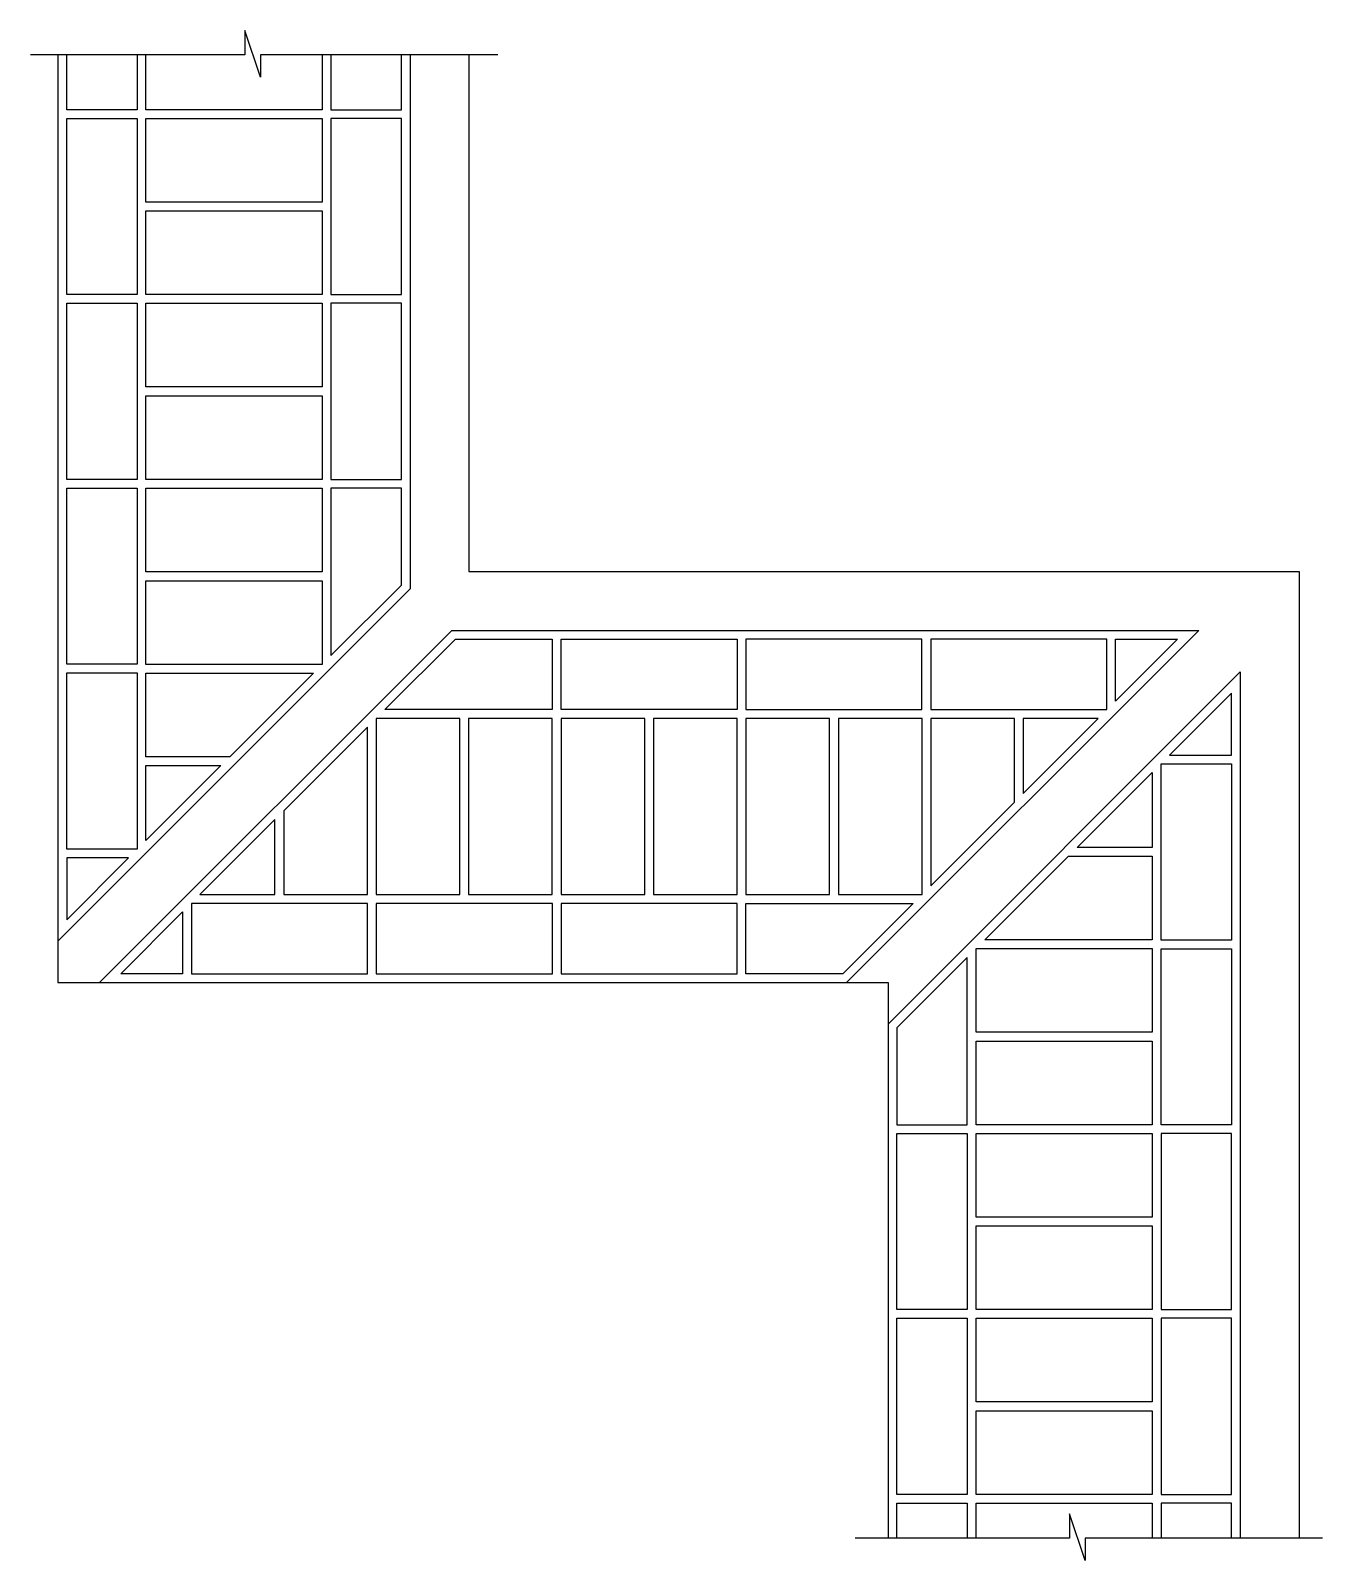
# Model space of a CAD drawing. Extents: x 3415 to 5616, y 3170 to 5776.
import ezdxf

# ---------------------------------------------------------------- set-up
doc = ezdxf.new("R2010")
doc.units = 0
doc.header["$LTSCALE"] = 10
doc.header["$MEASUREMENT"] = 0
doc.layers.add('3', color=3, linetype='CONTINUOUS')
doc.layers.add('7', color=7, linetype='CONTINUOUS')

msp = doc.modelspace()

# ---------------------------------------------------------------- linework, layer by layer
at = {"layer": '3'}
for points in [[(4211.2, 5734.7), (3807.1, 5734.7), (3807.1, 5696.6), (3780.1, 5776), (3780.1, 5734.7), (3415.4, 5734.7)], [(3596.8, 5734.7), (3596.8, 5641.2), (3476.8, 5641.2), (3476.8, 5734.7)], [(3911.8, 5734.7), (3911.8, 5641.2), (3611.8, 5641.2), (3611.8, 5734.7)], [(3926.8, 5734.7), (3926.8, 5641.2), (4046.8, 5641.2), (4046.8, 5734.7)], [(4890.7, 3208.5), (4890.7, 3268.1), (5010.7, 3268.1), (5010.7, 3208.5)], [(5025.7, 3208.5), (5025.7, 3268.1), (5325.7, 3268.1), (5325.7, 3208.5)], [(5460.7, 3208.5), (5460.7, 3268.1), (5340.7, 3268.1), (5340.7, 3208.5)], [(5615.5, 3208.5), (5211.4, 3208.5), (5211.4, 3170.5), (5184.5, 3249.9), (5184.5, 3208.5), (4819.7, 3208.5)]]:
    msp.add_lwpolyline(points, dxfattribs=at)
for points in [[(3596.8, 5626.3), (3596.8, 5326.3), (3476.8, 5326.3), (3476.8, 5626.3)], [(3611.8, 5626.3), (3911.8, 5626.3), (3911.8, 5483.8), (3611.8, 5483.8)], [(3926.8, 5626.3), (3926.8, 5326.3), (4046.8, 5326.3), (4046.8, 5626.3)], [(3611.8, 5468.8), (3911.8, 5468.8), (3911.8, 5326.3), (3611.8, 5326.3)], [(3596.8, 5311.5), (3596.8, 5011.5), (3476.8, 5011.5), (3476.8, 5311.5)], [(3611.8, 5311.5), (3911.8, 5311.5), (3911.8, 5169), (3611.8, 5169)], [(3926.8, 5311.5), (3926.8, 5011.5), (4046.8, 5011.5), (4046.8, 5311.5)], [(3611.8, 5154), (3911.8, 5154), (3911.8, 5011.5), (3611.8, 5011.5)], [(3596.8, 4996.7), (3596.8, 4696.7), (3476.8, 4696.7), (3476.8, 4996.7)], [(3611.8, 4996.4), (3911.8, 4996.4), (3911.8, 4853.9), (3611.8, 4853.9)], [(4046.8, 4996.4), (3926.8, 4996.4), (3926.8, 4711.4), (4046.8, 4831.4)], [(3611.8, 4838.9), (3911.8, 4838.9), (3911.8, 4696.4), (3611.8, 4696.4)], [(4303.8, 4739.5), (4303.8, 4619.5), (4018.8, 4619.5), (4138.8, 4739.5)], [(4618.9, 4619.5), (4318.9, 4619.5), (4318.9, 4739.5), (4618.9, 4739.5)], [(4633.5, 4619.5), (4933.5, 4619.5), (4933.5, 4739.5), (4633.5, 4739.5)], [(4948.4, 4619.5), (5248.4, 4619.5), (5248.4, 4739.5), (4948.4, 4739.5)], [(5263.4, 4634), (5263.4, 4739.5), (5368.8, 4739.5)], [(3596.8, 4681.9), (3596.8, 4381.9), (3476.8, 4381.9), (3476.8, 4681.9)], [(3611.8, 4539.1), (3611.8, 4681.6), (3897, 4681.6), (3754.5, 4539.1)], [(5355.3, 4542.1), (5460.7, 4542.1), (5460.7, 4647.5)], [(3846.4, 4304.5), (3988.9, 4304.5), (3988.9, 4589.6), (3846.4, 4447.1)], [(4146.3, 4304.5), (4146.3, 4604.5), (4003.8, 4604.5), (4003.8, 4304.5)], [(4303.8, 4304.5), (4303.8, 4604.5), (4161.3, 4604.5), (4161.3, 4304.5)], [(4461.4, 4304.5), (4461.4, 4604.5), (4318.9, 4604.5), (4318.9, 4304.5)], [(4618.9, 4304.5), (4618.9, 4604.5), (4476.4, 4604.5), (4476.4, 4304.5)], [(4633.8, 4604.5), (4633.8, 4304.5), (4776.3, 4304.5), (4776.3, 4604.5)], [(4791.3, 4604.5), (4791.3, 4304.5), (4933.8, 4304.5), (4933.8, 4604.5)], [(5091.1, 4604.5), (4948.6, 4604.5), (4948.6, 4319.3), (5091.1, 4461.8)], [(5106.1, 4476.8), (5233.8, 4604.5), (5106.1, 4604.5)], [(3739.5, 4524.1), (3611.8, 4396.4), (3611.8, 4524.1)], [(5198.1, 4384.9), (5325.7, 4512.5), (5325.7, 4384.9)], [(5340.7, 4227.1), (5340.7, 4527.1), (5460.7, 4527.1), (5460.7, 4227.1)], [(3831.4, 4432.1), (3703.8, 4304.5), (3831.4, 4304.5)], [(3582.3, 4366.9), (3476.8, 4366.9), (3476.8, 4261.4)], [(5325.7, 4369.9), (5325.7, 4227.4), (5040.6, 4227.4), (5183.1, 4369.9)], [(3674.2, 4274.9), (3674.2, 4169.5), (3568.8, 4169.5)], [(3989.2, 4289.5), (3689.2, 4289.5), (3689.2, 4169.5), (3989.2, 4169.5)], [(4304.1, 4289.5), (4004.1, 4289.5), (4004.1, 4169.5), (4304.1, 4169.5)], [(4618.9, 4289.5), (4318.9, 4289.5), (4318.9, 4169.5), (4618.9, 4169.5)], [(4633.8, 4169.5), (4633.8, 4289.5), (4918.8, 4289.5), (4798.8, 4169.5)], [(4890.7, 3912.5), (5010.7, 3912.5), (5010.7, 4197.5), (4890.7, 4077.5)], [(5325.7, 4070), (5025.7, 4070), (5025.7, 4212.5), (5325.7, 4212.5)], [(5340.7, 3912.3), (5340.7, 4212.3), (5460.7, 4212.3), (5460.7, 3912.3)], [(5325.7, 3912.5), (5025.7, 3912.5), (5025.7, 4055), (5325.7, 4055)], [(5010.7, 3897.7), (5010.7, 3597.7), (4890.7, 3597.7), (4890.7, 3897.7)], [(5025.7, 3897.7), (5325.7, 3897.7), (5325.7, 3755.2), (5025.7, 3755.2)], [(5340.7, 3897.7), (5340.7, 3597.7), (5460.7, 3597.7), (5460.7, 3897.7)], [(5025.7, 3740.2), (5325.7, 3740.2), (5325.7, 3597.7), (5025.7, 3597.7)], [(5010.7, 3582.9), (5010.7, 3282.9), (4890.7, 3282.9), (4890.7, 3582.9)], [(5025.7, 3582.9), (5325.7, 3582.9), (5325.7, 3440.4), (5025.7, 3440.4)], [(5340.7, 3582.9), (5340.7, 3282.9), (5460.7, 3282.9), (5460.7, 3582.9)], [(5025.7, 3425.4), (5325.7, 3425.4), (5325.7, 3282.9), (5025.7, 3282.9)]]:
    msp.add_lwpolyline(points, close=True, dxfattribs=at)
at = {"layer": '7'}
for p, q in [((3461.8, 5734.7), (3461.8, 4154.5)), ((4061.8, 5734.7), (4061.8, 4825.2)), ((3461.8, 4225.2), (4061.8, 4825.2)), ((3532.6, 4154.5), (4132.6, 4754.5)), ((5475.7, 4683.8), (4875.7, 4083.8)), ((3461.8, 4154.5), (4875.7, 4154.5)), ((4875.7, 4154.5), (4875.7, 3208.5))]:
    msp.add_line(p, q, dxfattribs=at)
for points in [[(4161.8, 5734.7), (4161.8, 4854.5), (5575.7, 4854.5), (5575.7, 3208.5)], [(4132.6, 4754.5), (5405, 4754.5), (4805, 4154.5)], [(4875.7, 4083.8), (5475.7, 4683.8), (5475.7, 3208.5)]]:
    msp.add_lwpolyline(points, dxfattribs=at)

doc.saveas('drawing.dxf')
